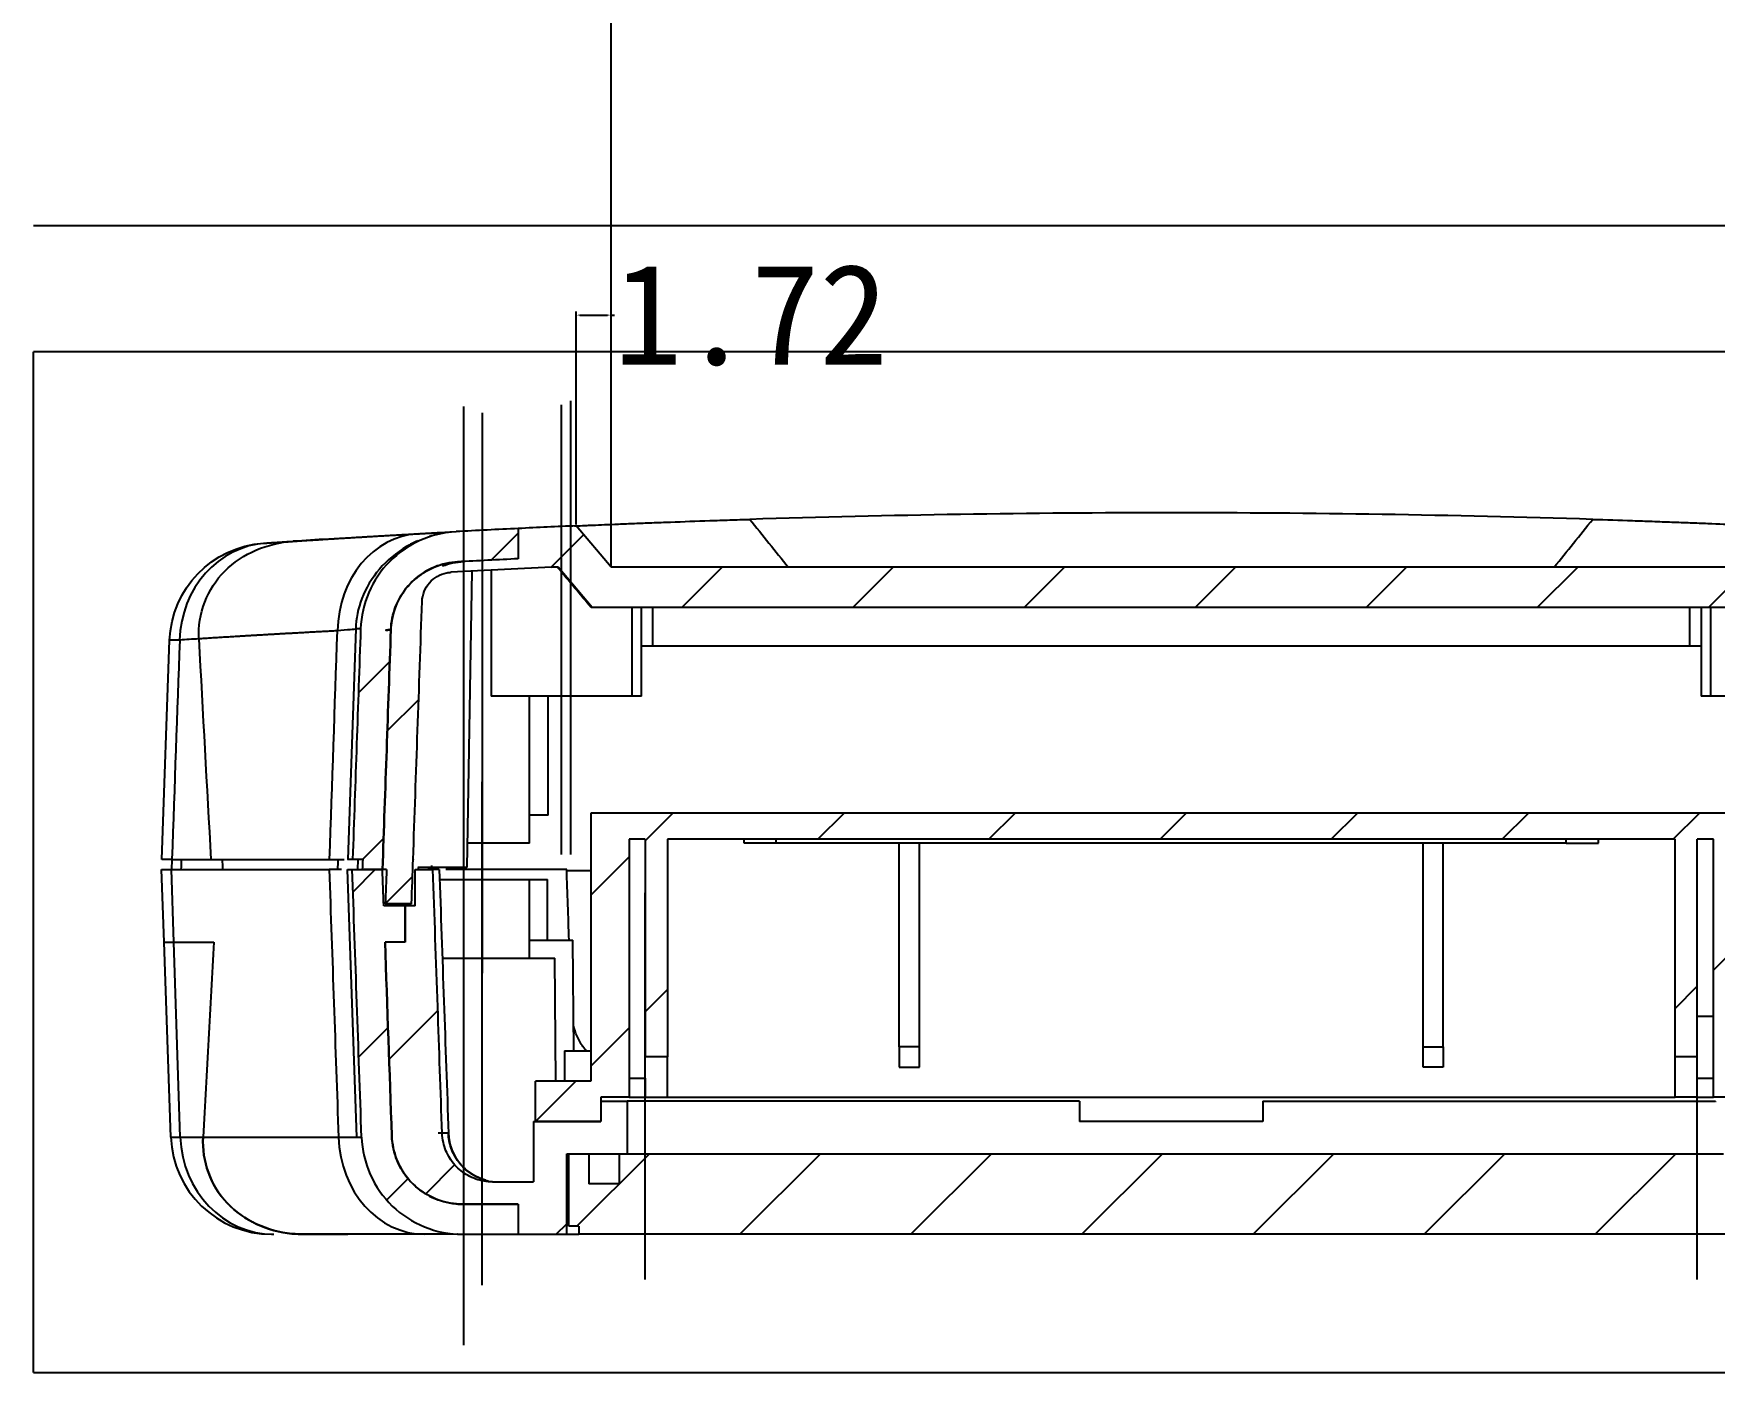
# Model space of a CAD drawing. Header units: inches. Extents: x -850 to 339, y -315 to 884.
# Drawn here: x -615.1 to -531.7, y 347.2 to 413.7 of the extents above; entities that cross this region are included whole.
import ezdxf
from ezdxf.lldxf.tags import DXFTag

# ---------------------------------------------------------------- set-up
doc = ezdxf.new("R2010")
doc.units = ezdxf.units.IN
doc.header["$MEASUREMENT"] = 0
doc.layers.add('1', color=7, linetype='Continuous', true_color=0xffffff)
doc.layers.add('200', color=7, linetype='Continuous', true_color=0xffffff)
tags = doc.linetypes.add('CENTER', pattern=[2, 1.25, -0.25, 0.25, -0.25]).pattern_tags.tags
tags[10:11] = [DXFTag(74, 4), DXFTag(75, 0), DXFTag(340, '0'), DXFTag(46, 0.0), DXFTag(50, 0.0), DXFTag(44, 0.0), DXFTag(45, 0.0)]
tags[8:9] = [DXFTag(74, 4), DXFTag(75, 0), DXFTag(340, '0'), DXFTag(46, 0.0), DXFTag(50, 0.0), DXFTag(44, 0.0), DXFTag(45, 0.0)]
tags[6:7] = [DXFTag(74, 4), DXFTag(75, 0), DXFTag(340, '0'), DXFTag(46, 0.0), DXFTag(50, 0.0), DXFTag(44, 0.0), DXFTag(45, 0.0)]
tags[4:5] = [DXFTag(74, 4), DXFTag(75, 0), DXFTag(340, '0'), DXFTag(46, 0.0), DXFTag(50, 0.0), DXFTag(44, 0.0), DXFTag(45, 0.0)]
doc.dimstyles.get("Standard").update_dxf_attribs({"dimtxt": 5, "dimasz": 0.18, "dimexe": 0.18, "dimexo": 0.0625, "dimgap": 0.09, "dimtad": 0, "dimtih": 1, "dimtoh": 1, "dimzin": 0, "dimdsep": 46, "dimtxsty": 'Standard', "dimcen": 0.09, "dimclrt": 3, "dimadec": 0, "dimazin": 0, "dimtfac": 1, "dimtofl": 0, "dimtmove": 0, "dimatfit": 3, "dimfxl": 0, "dimtolj": 1, "dimtzin": 0, "dimarcsym": 0})

# ---------------------------------------------------------------- blocks, each defined once
blk = doc.blocks.new('HATCH21')
at = {"color": 7}
for p, q in [((257.674, 517.87), (259.021, 519.215)), ((251.087, 511.289), (252.643, 512.843)), ((251.298, 503.019), (252.335, 504.055))]:
    blk.add_line(p, q, dxfattribs=at)
blk = doc.blocks.new('HATCH19')
at = {"color": 7}
for p, q in [((250.819, 501.42), (251.919, 502.519)), ((330.333, 496.044), (331.889, 497.598)), ((251.105, 493.225), (252.556, 494.674)), ((327.33, 484.563), (331.47, 488.699)), ((252.529, 486.166), (253.554, 487.19))]:
    blk.add_line(p, q, dxfattribs=at)
blk = doc.blocks.new('HATCH15')
at = {"color": 7}
for p, q in [((265.321, 503.945), (266.696, 505.319)), ((273.885, 504.019), (275.186, 505.319)), ((282.374, 504.019), (283.675, 505.319)), ((290.864, 504.019), (292.165, 505.319)), ((299.353, 504.019), (300.654, 505.319)), ((307.843, 504.019), (309.144, 505.319)), ((316.332, 504.019), (317.633, 505.319)), ((262.621, 501.248), (264.521, 503.146)), ((318.321, 497.525), (320.221, 499.423)), ((265.321, 495.464), (266.421, 496.563)), ((316.421, 495.626), (317.521, 496.725)), ((262.621, 492.766), (264.521, 494.665)), ((259.871, 490.019), (261.873, 492.019)), ((319.721, 490.442), (321.299, 492.019))]:
    blk.add_line(p, q, dxfattribs=at)
blk = doc.blocks.new('HATCH13')
at = {"color": 7}
for p, q in [((261.921, 484.819), (265.525, 488.419)), ((270.01, 484.419), (274.014, 488.419)), ((278.5, 484.419), (282.504, 488.419)), ((286.989, 484.419), (290.993, 488.419)), ((295.479, 484.419), (299.483, 488.419)), ((303.968, 484.419), (307.972, 488.419)), ((312.458, 484.419), (316.462, 488.419))]:
    blk.add_line(p, q, dxfattribs=at)
blk = doc.blocks.new('HATCH11')
at = {"color": 7}
for p, q in [((327.988, 500.557), (328.935, 501.503)), ((252.611, 493.103), (255.029, 495.519)), ((327.681, 491.769), (330.274, 494.36)), ((318.421, 490.999), (318.441, 491.019)), ((254.425, 486.435), (255.863, 487.871)), ((321.421, 485.515), (323.071, 487.163)), ((260.897, 484.419), (261.421, 484.942))]:
    blk.add_line(p, q, dxfattribs=at)
blk = doc.blocks.new('HATCH9')
at = {"color": 7}
for p, q in [((260.643, 517.512), (262.267, 519.134)), ((318.075, 515.519), (322.079, 519.52)), ((267.137, 515.519), (269.139, 517.519)), ((275.627, 515.519), (277.629, 517.519)), ((284.117, 515.519), (286.119, 517.519)), ((292.606, 515.519), (294.608, 517.519)), ((301.096, 515.519), (303.098, 517.519)), ((309.585, 515.519), (311.587, 517.519)), ((328.001, 516.954), (328.376, 517.329)), ((252.522, 509.4), (254.078, 510.954)), ((328.821, 509.293), (330.272, 510.742)), ((252.423, 500.819), (253.771, 502.166)), ((329.107, 501.098), (330.558, 502.547))]:
    blk.add_line(p, q, dxfattribs=at)
blk = doc.blocks.new('*D112')
at = {"color": 0, "lineweight": -2}
for p, q in [((-586.476, 387.253), (-586.476, 417.286)), ((-586.296, 417.106), (-568.351, 417.106)), ((-531.059, 417.106), (-549.004, 417.106)), ((-530.879, 387.316), (-530.879, 417.286))]:
    blk.add_line(p, q, dxfattribs=at)
at = {"color": 0}
for points in [[(-586.296, 417.136), (-586.296, 417.076), (-586.476, 417.106)], [(-531.059, 417.136), (-531.059, 417.076), (-530.879, 417.106)]]:
    blk.add_solid(points, dxfattribs=at)
at = {"layer": 'Defpoints', "color": 0}
for p in [(-530.879, 417.106), (-586.476, 387.191), (-530.879, 387.253)]:
    blk.add_point(p, dxfattribs=at)
at = {"color": 3, "insert": (-558.677, 417.106), "char_height": 5, "attachment_point": 5}
blk.add_mtext('\\A1;55.60', dxfattribs=at)
blk = doc.blocks.new('*D113')
at = {"color": 0, "lineweight": -2}
for p, q in [((-588.198, 389.305), (-588.198, 399.878)), ((-588.018, 399.698), (-586.656, 399.698)), ((-586.476, 387.253), (-586.476, 399.878)), ((-586.476, 399.698), (-586.296, 399.698))]:
    blk.add_line(p, q, dxfattribs=at)
at = {"color": 0}
for points in [[(-588.018, 399.728), (-588.018, 399.668), (-588.198, 399.698)], [(-586.656, 399.728), (-586.656, 399.668), (-586.476, 399.698)]]:
    blk.add_solid(points, dxfattribs=at)
at = {"layer": 'Defpoints', "color": 0}
for p in [(-586.476, 399.698), (-588.198, 389.242), (-586.476, 387.191)]:
    blk.add_point(p, dxfattribs=at)
at = {"color": 3, "insert": (-579.539, 399.698), "char_height": 5, "attachment_point": 5}
blk.add_mtext('\\A1;1.72', dxfattribs=at)

msp = doc.modelspace()

# ---------------------------------------------------------------- linework, layer by layer
at = {"layer": '1', "color": 251}
for p, q in [((-615.127, 404.137), (-502.227, 404.137)), ((-502.227, 397.88), (-615.127, 397.88)), ((-615.127, 347.241), (-615.127, 397.88)), ((-615.127, 347.241), (-502.227, 347.241))]:
    msp.add_line(p, q, dxfattribs=at)
at = {"layer": '1', "color": 7, "linetype": 'CENTER', "ltscale": 7.500739}
msp.add_line((-588.471, 372.941), (-588.471, 395.443), dxfattribs=at)
at = {"layer": '1', "color": 7, "linetype": 'CENTER', "ltscale": 5.032161}
msp.add_line((-593.777, 359.941), (-593.777, 395.166), dxfattribs=at)
at = {"layer": '1', "color": 7, "linetype": 'CENTER', "ltscale": 3.971563}
msp.add_line((-592.849, 367.041), (-592.849, 394.842), dxfattribs=at)
at = {"layer": '1', "color": 7, "linetype": 'CENTER', "ltscale": 7.434978}
msp.add_line((-588.929, 372.941), (-588.929, 395.246), dxfattribs=at)
at = {"layer": '1', "color": 172}
for p, q in [((-594.165, 388.953), (-594.165, 388.953)), ((-594.086, 387.455), (-594.086, 387.455)), ((-594.086, 387.455), (-594.086, 387.455)), ((-595.85, 385.491), (-595.85, 385.491)), ((-598.9, 384.134), (-598.9, 384.134)), ((-597.4, 384.082), (-597.4, 384.082)), ((-597.4, 384.082), (-597.4, 384.082)), ((-596.297, 372.698), (-596.297, 372.69)), ((-598.854, 358.916), (-598.854, 358.916)), ((-597.354, 358.968), (-597.354, 358.968)), ((-597.354, 358.968), (-597.354, 358.968)), ((-594.856, 359.103), (-594.856, 359.103)), ((-593.855, 355.591), (-593.855, 355.591)), ((-593.855, 355.591), (-593.855, 355.591)), ((-593.855, 354.091), (-593.855, 354.091))]:
    msp.add_line(p, q, dxfattribs=at)
at = {"layer": '1', "color": 7, "linetype": 'CENTER', "ltscale": 4.4223}
msp.add_line((-593.777, 348.585), (-593.777, 379.541), dxfattribs=at)
at = {"layer": '1', "color": 7, "linetype": 'CENTER', "ltscale": 8.323618}
msp.add_line((-592.877, 351.57), (-592.877, 376.541), dxfattribs=at)
at = {"layer": '1', "color": 7, "linetype": 'CENTER', "ltscale": 6.4}
for p, q in [((-584.777, 351.841), (-584.777, 371.041)), ((-532.577, 351.841), (-532.577, 371.041))]:
    msp.add_line(p, q, dxfattribs=at)
at = {"layer": '200', "color": 30}
for p, q in [((-591.077, 389.109), (-591.077, 387.608)), ((-593.787, 387.471), (-593.79, 387.471)), ((-599.143, 384.131), (-599.543, 372.691)), ((-608.777, 372.191), (-608.28, 372.191)), ((-608.652, 368.591), (-608.777, 372.191)), ((-608.28, 372.191), (-600.46, 372.191)), ((-608.163, 368.591), (-608.28, 372.191)), ((-606.326, 372.691), (-600.443, 372.691)), ((-599.849, 372.191), (-600.46, 372.191)), ((-600.443, 372.691), (-599.716, 372.691)), ((-599.561, 372.19), (-599.098, 358.917)), ((-599.317, 372.191), (-597.816, 372.191)), ((-598.799, 372.691), (-599.3, 372.691)), ((-599.046, 372.691), (-599.063, 372.191)), ((-597.816, 372.191), (-598.817, 372.191)), ((-596.692, 370.391), (-597.753, 370.391)), ((-597.472, 370.391), (-597.475, 370.491)), ((-596.692, 368.591), (-596.692, 370.391)), ((-608.652, 368.591), (-608.163, 368.591)), ((-608.163, 368.591), (-606.182, 368.591)), ((-596.692, 368.591), (-597.69, 368.591)), ((-606.721, 358.916), (-599.999, 358.916)), ((-591.077, 355.591), (-593.855, 355.591)), ((-591.077, 355.591), (-591.077, 354.091)), ((-595.718, 354.091), (-601.687, 354.091)), ((-593.855, 354.091), (-591.077, 354.091))]:
    msp.add_line(p, q, dxfattribs=at)
at = {"layer": '200', "color": 9}
for p, q in [((-591.077, 389.109), (-591.077, 387.608)), ((-586.476, 387.191), (-588.198, 389.242)), ((-593.38, 386.991), (-593.636, 372.291)), ((-592.429, 387.04), (-592.429, 380.791)), ((-587.409, 385.191), (-589.095, 387.2)), ((-530.879, 387.191), (-586.476, 387.191)), ((-587.409, 385.191), (-587.466, 385.191)), ((-529.946, 385.191), (-587.409, 385.191)), ((-585.429, 380.791), (-585.429, 385.191)), ((-584.971, 380.791), (-584.971, 385.191)), ((-584.407, 383.291), (-584.407, 385.191)), ((-532.948, 383.291), (-532.948, 385.191)), ((-532.383, 385.191), (-532.383, 380.791)), ((-531.926, 385.191), (-531.926, 380.791)), ((-608.76, 372.691), (-608.38, 383.565)), ((-584.971, 383.291), (-584.407, 383.291)), ((-584.407, 383.291), (-532.948, 383.291)), ((-532.948, 383.291), (-532.383, 383.291)), ((-585.429, 380.791), (-592.429, 380.791)), ((-590.527, 373.491), (-590.527, 380.79)), ((-589.599, 374.891), (-589.599, 380.791)), ((-584.971, 380.791), (-585.429, 380.791)), ((-531.926, 380.791), (-532.383, 380.791)), ((-524.926, 380.791), (-531.926, 380.791)), ((-589.599, 374.891), (-590.527, 374.891)), ((-590.527, 373.491), (-593.616, 373.491)), ((-608.262, 372.691), (-608.76, 372.691)), ((-608.277, 372.191), (-608.26, 372.691)), ((-608.262, 372.691), (-606.326, 372.691)), ((-597.616, 372.191), (-597.816, 372.191)), ((-596.192, 370.391), (-596.192, 372.191)), ((-596.192, 372.191), (-595.313, 372.191)), ((-593.636, 372.291), (-596.061, 372.291)), ((-596.033, 372.191), (-596.03, 372.291)), ((-588.677, 372.191), (-594.671, 372.191)), ((-588.68, 372.138), (-587.477, 372.138)), ((-594.987, 371.691), (-590.527, 371.691)), ((-590.527, 371.691), (-589.627, 371.691)), ((-590.527, 367.791), (-590.527, 371.691)), ((-589.627, 368.691), (-589.627, 371.691)), ((-596.374, 370.491), (-597.675, 370.491)), ((-597.221, 370.491), (-597.221, 370.391)), ((-596.192, 370.391), (-596.692, 370.391)), ((-596.692, 370.391), (-596.692, 368.591)), ((-596.439, 370.491), (-596.439, 370.391)), ((-590.527, 368.691), (-588.368, 368.691)), ((-588.32, 363.19), (-588.368, 368.691)), ((-608.652, 368.591), (-608.163, 368.591)), ((-608.314, 358.916), (-608.652, 368.591)), ((-608.163, 368.591), (-606.182, 368.591)), ((-607.849, 358.916), (-608.163, 368.591)), ((-596.692, 368.591), (-597.69, 368.591)), ((-594.869, 367.791), (-589.268, 367.791)), ((-589.214, 361.691), (-589.268, 367.791)), ((-586.977, 360.691), (-585.677, 360.691)), ((-586.977, 360.691), (-586.977, 359.691)), ((-563.227, 360.691), (-585.677, 360.691)), ((-585.677, 360.691), (-585.677, 358.091)), ((-563.227, 360.691), (-563.227, 359.691)), ((-554.127, 360.691), (-531.677, 360.691)), ((-554.127, 360.691), (-554.127, 359.691)), ((-590.327, 359.691), (-586.977, 359.691)), ((-590.327, 359.691), (-590.327, 356.691)), ((-554.127, 359.691), (-563.227, 359.691)), ((-608.314, 358.916), (-607.849, 358.916)), ((-607.849, 358.916), (-606.721, 358.916)), ((-588.677, 354.091), (-588.677, 358.091)), ((-588.677, 358.091), (-585.677, 358.091)), ((-592.357, 356.691), (-590.327, 356.691)), ((-593.855, 355.591), (-591.077, 355.591)), ((-591.077, 355.591), (-591.077, 354.091)), ((-603.317, 354.091), (-603.207, 354.091)), ((-601.687, 354.091), (-599.537, 354.091)), ((-591.077, 354.091), (-588.677, 354.091)), ((-588.677, 354.091), (-588.077, 354.091))]:
    msp.add_line(p, q, dxfattribs=at)
at = {"layer": '200', "color": 151}
for p, q in [((-587.477, 374.991), (-587.477, 361.691)), ((-529.877, 374.991), (-587.477, 374.991)), ((-584.777, 373.691), (-585.577, 373.691)), ((-585.577, 373.691), (-585.577, 360.891)), ((-584.777, 373.691), (-584.777, 362.891)), ((-533.677, 373.691), (-583.677, 373.691)), ((-583.677, 373.691), (-583.677, 362.891)), ((-579.877, 373.491), (-579.877, 373.691)), ((-578.277, 373.491), (-578.277, 373.691)), ((-539.077, 373.491), (-539.077, 373.691)), ((-537.477, 373.491), (-537.477, 373.691)), ((-533.677, 362.891), (-533.677, 373.691)), ((-532.577, 362.891), (-532.577, 373.691)), ((-531.777, 373.691), (-532.577, 373.691)), ((-531.777, 360.891), (-531.777, 373.691)), ((-578.277, 373.491), (-579.877, 373.491)), ((-539.077, 373.491), (-578.277, 373.491)), ((-572.177, 363.391), (-572.177, 373.491)), ((-571.177, 363.391), (-571.177, 373.491)), ((-546.177, 363.391), (-546.177, 373.491)), ((-545.177, 363.391), (-545.177, 373.491)), ((-539.077, 373.491), (-537.477, 373.491)), ((-531.777, 364.891), (-532.577, 364.891)), ((-588.777, 363.191), (-588.777, 361.691)), ((-588.777, 363.191), (-587.477, 363.191)), ((-584.777, 361.841), (-584.777, 362.891)), ((-583.677, 362.891), (-584.777, 362.891)), ((-583.677, 360.891), (-583.677, 362.891)), ((-572.177, 363.391), (-572.177, 362.391)), ((-571.177, 363.391), (-572.177, 363.391)), ((-571.177, 362.391), (-571.177, 363.391)), ((-546.177, 363.391), (-545.177, 363.391)), ((-546.177, 362.391), (-546.177, 363.391)), ((-545.177, 363.391), (-545.177, 362.391)), ((-533.677, 360.891), (-533.677, 362.891)), ((-532.577, 362.891), (-533.677, 362.891)), ((-532.577, 361.841), (-532.577, 362.891)), ((-572.177, 362.391), (-571.177, 362.391)), ((-545.177, 362.391), (-546.177, 362.391)), ((-590.227, 359.691), (-590.227, 361.691)), ((-587.477, 361.691), (-590.227, 361.691)), ((-585.577, 361.841), (-584.777, 361.841)), ((-584.777, 361.841), (-584.777, 360.891)), ((-532.577, 360.891), (-532.577, 361.841)), ((-532.577, 361.841), (-531.777, 361.841)), ((-585.577, 360.891), (-586.977, 360.891)), ((-586.977, 360.891), (-586.977, 359.691)), ((-585.577, 360.891), (-584.777, 360.891)), ((-584.777, 360.891), (-583.677, 360.891)), ((-583.677, 360.891), (-533.678, 360.891)), ((-532.577, 360.891), (-533.677, 360.891)), ((-532.577, 360.891), (-531.777, 360.891)), ((-530.377, 360.891), (-531.777, 360.891)), ((-586.977, 359.691), (-590.227, 359.691))]:
    msp.add_line(p, q, dxfattribs=at)
at = {"layer": '200', "color": 252}
for p, q in [((-588.577, 358.091), (-587.577, 358.091)), ((-588.577, 354.491), (-588.577, 358.091)), ((-587.577, 358.091), (-587.577, 356.591)), ((-586.077, 358.091), (-586.077, 356.591)), ((-586.077, 358.091), (-531.277, 358.091)), ((-586.077, 356.591), (-587.577, 356.591)), ((-588.077, 354.491), (-588.577, 354.491)), ((-588.077, 354.491), (-588.077, 354.091)), ((-529.277, 354.091), (-588.077, 354.091))]:
    msp.add_line(p, q, dxfattribs=at)
at = {"layer": '200', "color": 30}
for radius, start, end in [(672.129, 92.762974, 93.026583), (670.629, 92.769159, 93.026585)]:
    msp.add_arc((-558.677, -282.238), radius, start, end, dxfattribs=at)
at = {"layer": '200', "color": 9}
for centre, radius, start, end in [((-558.677, -282.238), 672.129, 92.517274, 92.762974), ((-558.677, -282.238), 670.129, 92.6016, 93.058308), ((-558.677, -282.238), 670.629, 92.769159, 93.026585), ((-603.317, 359.091), 5, 182, 270)]:
    msp.add_arc(centre, radius, start, end, dxfattribs=at)
at = {"layer": '200', "color": 9, "extrusion": (0, 0, -1)}
msp.add_arc((603.383, 383.391), 5, 2, 86.1576, dxfattribs=at)
at = {"layer": '200', "color": 30}
for centre, major_axis, ratio, start_param, end_param in [((-595.768, 383.859), (0.278, -4.992), 0.856005, 3.141593, 4.629839), ((-506.692, 503.67), (0, 492.917), 0.209668, 1.816789, 1.83975), ((-505.618, 505.495), (0.303, 493.343), 0.210638, 1.84348, 1.844532), ((-506.692, 237.251), (0, 492.349), 0.209668, 1.300765, 1.321098), ((-595.718, 359.091), (0, -5), 0.856808, 4.747296, 6.283185)]:
    msp.add_ellipse(centre, major_axis=major_axis, ratio=ratio, start_param=start_param, end_param=end_param, dxfattribs=at)
at = {"layer": '200', "color": 9}
for centre, major_axis, ratio, start_param, end_param in [((-603.24, 383.401), (0.334, -4.989), 0.928004, 3.141593, 4.615424), ((-558.658, -282.543), (-42.784, 671.071), 0.999773, 6.281807, 6.284396), ((-588.929, 386.86), (-3.5, 4.171), 0.009651, 4.292612, 4.78541), ((-506.692, 503.67), (0, 492.917), 0.209668, 1.816789, 1.83975), ((-505.618, 505.495), (0.303, 493.343), 0.210638, 1.84348, 1.844532), ((-506.692, 237.251), (0, 492.349), 0.209668, 1.300765, 1.321098), ((-603.207, 359.091), (0, 5), 0.928888, 1.605703, 3.141593), ((-592.043, 359.191), (0, 2.5), 0.999813, 1.605703, 2.931176)]:
    msp.add_ellipse(centre, major_axis=major_axis, ratio=ratio, start_param=start_param, end_param=end_param, dxfattribs=at)
for points, knots in [([(-588.295, 389.238), (-588.177, 389.243), (-588.043, 389.249), (-587.818, 389.259), (-587.739, 389.262), (-587.573, 389.269), (-587.485, 389.273), (-587.209, 389.285), (-587.01, 389.293), (-586.579, 389.311), (-586.348, 389.321), (-585.974, 389.336), (-585.845, 389.341), (-585.581, 389.352), (-585.445, 389.357), (-585.032, 389.374), (-584.745, 389.385), (-584.299, 389.402), (-584.148, 389.408), (-583.84, 389.419), (-583.683, 389.425), (-582.891, 389.455), (-582.242, 389.478), (-581.416, 389.506), (-581.25, 389.511), (-580.918, 389.523), (-580.752, 389.528), (-580.255, 389.544), (-579.924, 389.555), (-579.594, 389.565)], [0, 0, 0, 0, 0.091962, 0.091962, 0.137364, 0.137364, 0.182765, 0.182765, 0.273569, 0.273569, 0.364373, 0.364373, 0.409775, 0.409775, 0.455177, 0.455177, 0.545981, 0.545981, 0.591383, 0.591383, 0.636785, 0.636785, 0.818392, 0.818392, 0.863794, 0.863794, 0.909196, 0.909196, 1, 1, 1, 1]), ([(-537.76, 389.565), (-541.247, 389.674), (-544.733, 389.755), (-551.705, 389.863), (-558.677, 389.918), (-565.65, 389.863), (-572.622, 389.755), (-576.108, 389.674), (-579.594, 389.565)], [0, 0, 0, 0, 0.25, 0.25, 0.5, 0.75, 0.75, 1, 1, 1, 1]), ([(-537.76, 389.565), (-537.101, 389.545), (-536.443, 389.523), (-535.46, 389.49), (-535.133, 389.478), (-534.644, 389.461), (-534.481, 389.455), (-534.159, 389.443), (-534, 389.437), (-533.529, 389.42), (-533.222, 389.408), (-532.774, 389.391), (-532.627, 389.386), (-532.337, 389.374), (-532.194, 389.369), (-531.499, 389.341), (-531.005, 389.321), (-530.46, 389.298), (-530.355, 389.294), (-530.154, 389.285), (-530.058, 389.281), (-529.783, 389.269), (-529.617, 389.262), (-529.393, 389.252), (-529.322, 389.249), (-529.187, 389.243), (-529.124, 389.241), (-528.947, 389.233), (-528.845, 389.228), (-528.582, 389.217), (-528.463, 389.211), (-528.371, 389.207), (-528.356, 389.206), (-528.343, 389.206)], [0, 0, 0, 0, 0.137834, 0.137834, 0.20675, 0.20675, 0.241209, 0.241209, 0.275667, 0.275667, 0.344584, 0.344584, 0.379042, 0.379042, 0.413501, 0.413501, 0.551334, 0.551334, 0.585793, 0.585793, 0.620251, 0.620251, 0.689168, 0.689168, 0.723626, 0.723626, 0.758085, 0.758085, 0.827001, 0.827001, 0.964835, 0.964835, 1, 1, 1, 1]), ([(-603.718, 388.38), (-603.698, 388.381), (-603.681, 388.382), (-603.655, 388.384), (-603.619, 388.386), (-603.589, 388.388), (-603.574, 388.389)], [0, 0, 0, 0, 0.49903, 0.663657, 0.830426, 1, 1, 1, 1]), ([(-603.574, 388.389), (-603.514, 388.393), (-603.392, 388.402), (-603.208, 388.414), (-603.022, 388.426), (-602.833, 388.439), (-602.643, 388.451), (-602.45, 388.464), (-602.32, 388.472), (-602.255, 388.476)], [0, 0, 0, 0, 0.142843, 0.285685, 0.42853, 0.571381, 0.714241, 0.857113, 1, 1, 1, 1]), ([(-600.276, 388.602), (-600.284, 388.602), (-600.269, 388.602), (-600.292, 388.601), (-600.254, 388.603), (-600.231, 388.605), (-600.15, 388.61), (-600.092, 388.613), (-600.018, 388.618)], [0, 0, 0, 0, 0.414662, 0.674812, 0.869925, 0.934962, 0.934962, 1, 1, 1, 1]), ([(-594.086, 387.455), (-594.478, 387.434), (-594.871, 387.346), (-595.233, 387.197), (-595.596, 387.048), (-595.938, 386.834), (-596.23, 386.573), (-596.523, 386.313), (-596.775, 385.998), (-596.965, 385.655), (-597.154, 385.312), (-597.288, 384.932), (-597.353, 384.546), (-597.379, 384.393), (-597.395, 384.237), (-597.4, 384.082)], [0, 0, 0, 0, 0.227748, 0.227748, 0.227748, 0.455498, 0.455498, 0.455498, 0.683209, 0.683209, 0.683209, 0.910837, 0.910837, 0.910837, 1, 1, 1, 1]), ([(-595.85, 385.491), (-595.844, 385.658), (-595.809, 385.827), (-595.748, 385.984), (-595.687, 386.14), (-595.598, 386.288), (-595.489, 386.415), (-595.379, 386.543), (-595.246, 386.653), (-595.101, 386.737), (-594.956, 386.821), (-594.794, 386.881), (-594.629, 386.912), (-594.563, 386.925), (-594.497, 386.933), (-594.43, 386.936)], [0, 0, 0, 0, 0.22762, 0.22762, 0.22762, 0.455238, 0.455238, 0.455238, 0.682902, 0.682902, 0.682902, 0.910652, 0.910652, 0.910652, 1, 1, 1, 1]), ([(-607.88, 383.575), (-608.026, 383.574), (-608.316, 383.572), (-608.359, 383.568), (-608.38, 383.565)], [0, 0, 0, 0, 0.50225, 1, 1, 1, 1]), ([(-595.001, 372.191), (-595.155, 372.191), (-595.413, 372.191), (-595.618, 372.191), (-595.54, 372.191), (-595.334, 372.191)], [0, 0, 0, 0, 0.503312, 0.503312, 1, 1, 1, 1]), ([(-594.856, 359.103), (-594.929, 361.195), (-595.002, 363.286), (-595.075, 365.378), (-595.155, 367.649), (-595.234, 369.92), (-595.313, 372.191)], [0, 0, 0, 0, 0.479431, 0.479431, 0.479431, 1, 1, 1, 1]), ([(-587.675, 363.162), (-587.743, 363.24), (-587.807, 363.322), (-587.924, 363.489), (-587.978, 363.574), (-588.076, 363.747), (-588.121, 363.835), (-588.236, 364.094), (-588.297, 364.269), (-588.341, 364.449)], [0, 0, 0, 0, 0.213712, 0.213712, 0.41715, 0.41715, 0.620588, 0.620588, 1, 1, 1, 1]), ([(-606.721, 358.916), (-606.785, 357.718), (-606.347, 356.517), (-604.703, 354.774), (-603.529, 354.244), (-602.31, 354.12)], [0, 0, 0, 0, 0.5, 0.5, 1, 1, 1, 1]), ([(-597.354, 358.968), (-597.34, 358.577), (-597.259, 358.183), (-597.116, 357.818), (-596.974, 357.453), (-596.767, 357.108), (-596.511, 356.811), (-596.256, 356.514), (-595.946, 356.256), (-595.607, 356.06), (-595.268, 355.864), (-594.89, 355.724), (-594.505, 355.651), (-594.291, 355.611), (-594.072, 355.591), (-593.855, 355.591)], [0, 0, 0, 0, 0.219733, 0.219733, 0.219733, 0.439464, 0.439464, 0.439464, 0.659236, 0.659236, 0.659236, 0.879088, 0.879088, 0.879088, 1, 1, 1, 1]), ([(-594.541, 359.103), (-594.614, 359.103), (-594.693, 359.103), (-594.879, 359.103), (-594.985, 359.103), (-595.05, 359.103), (-595.055, 359.103), (-595.06, 359.103)], [0, 0, 0, 0, 0.475088, 0.475088, 0.950175, 0.950175, 1, 1, 1, 1]), ([(-592.357, 356.691), (-592.637, 356.691), (-592.921, 356.739), (-593.185, 356.832), (-593.449, 356.924), (-593.701, 357.064), (-593.92, 357.239), (-594.138, 357.414), (-594.33, 357.629), (-594.478, 357.866), (-594.626, 358.103), (-594.736, 358.37), (-594.797, 358.643), (-594.831, 358.794), (-594.851, 358.949), (-594.856, 359.103)], [0, 0, 0, 0, 0.219938, 0.219938, 0.219938, 0.439878, 0.439878, 0.439878, 0.65978, 0.65978, 0.65978, 0.879601, 0.879601, 0.879601, 1, 1, 1, 1]), ([(-592.708, 356.781), (-592.971, 356.855), (-593.453, 357.076), (-594.059, 357.637), (-594.442, 358.346), (-594.541, 358.847), (-594.555, 359.102)], [0, 0, 0, 0, 0.253097, 0.5122, 0.764782, 1, 1, 1, 1]), ([(-594.074, 355.591), (-594.044, 355.591), (-593.992, 355.591), (-593.899, 355.591), (-593.878, 355.591), (-593.855, 355.591)], [0, 0, 0, 0, 0.782812, 0.782812, 1, 1, 1, 1])]:
    msp.add_open_spline(points, degree=3, knots=knots, dxfattribs=at)
for points in [[(-579.594, 389.565), (-578.956, 388.774), (-578.319, 387.982), (-577.681, 387.191)], [(-539.674, 387.191), (-539.036, 387.982), (-538.398, 388.774), (-537.76, 389.565)], [(-595.435, 388.885), (-595.319, 388.891), (-595.203, 388.897), (-595.087, 388.904)], [(-600.517, 388.587), (-600.365, 388.597), (-600.211, 388.606), (-600.054, 388.616)], [(-594.681, 387.371), (-594.769, 387.351), (-594.855, 387.329), (-594.939, 387.306)], [(-596.297, 372.69), (-596.148, 376.957), (-595.999, 381.224), (-595.85, 385.491)], [(-597.4, 384.082), (-597.539, 380.118), (-597.677, 376.154), (-597.816, 372.191)], [(-607.88, 383.575), (-608.008, 379.947), (-608.135, 376.319), (-608.262, 372.691)], [(-606.93, 383.635), (-607.247, 383.615), (-607.564, 383.595), (-607.88, 383.575)], [(-607.798, 372.691), (-607.803, 372.524), (-607.809, 372.357), (-607.815, 372.191)], [(-597.616, 372.191), (-597.635, 371.624), (-597.655, 371.057), (-597.675, 370.491)], [(-596.374, 370.491), (-596.348, 371.226), (-596.322, 371.962), (-596.297, 372.698)], [(-595.379, 372.192), (-595.377, 372.257), (-595.374, 372.323), (-595.372, 372.388)], [(-595.001, 372.191), (-594.847, 367.828), (-594.694, 363.466), (-594.541, 359.103)], [(-588.555, 368.691), (-588.596, 369.857), (-588.637, 371.024), (-588.677, 372.191)], [(-597.69, 368.591), (-597.578, 365.383), (-597.466, 362.176), (-597.354, 358.968)], [(-602.31, 354.12), (-602.1, 354.099), (-601.893, 354.091), (-601.687, 354.091)]]:
    msp.add_open_spline(points, degree=3, dxfattribs=at)
at = {"layer": '200', "color": 30}
for points, degree, knots in [([(-602.255, 388.476), (-602.185, 388.481), (-602.045, 388.49), (-601.833, 388.504), (-601.618, 388.518), (-601.401, 388.531), (-601.182, 388.545), (-600.96, 388.559), (-600.736, 388.573), (-600.51, 388.588), (-600.281, 388.602), (-600.051, 388.616), (-599.818, 388.63), (-599.582, 388.645), (-599.345, 388.659), (-599.105, 388.674), (-598.862, 388.688), (-598.618, 388.703), (-598.371, 388.718), (-598.122, 388.732), (-597.87, 388.747), (-597.617, 388.762), (-597.361, 388.777), (-597.102, 388.791), (-596.842, 388.806), (-596.579, 388.821), (-596.314, 388.836), (-596.135, 388.846), (-596.046, 388.851)], 3, [0, 0, 0, 0, 0.038482, 0.076955, 0.115419, 0.153876, 0.192327, 0.230772, 0.269213, 0.30765, 0.346085, 0.384518, 0.42295, 0.461382, 0.499816, 0.538252, 0.576691, 0.615134, 0.653582, 0.692036, 0.730498, 0.768967, 0.807444, 0.845932, 0.884431, 0.922941, 0.961464, 1, 1, 1, 1]), ([(-594.165, 388.953), (-595.411, 388.887), (-596.602, 388.346), (-598.335, 386.583), (-598.857, 385.38), (-598.9, 384.134)], 3, [0, 0, 0, 0, 0.5, 0.5, 1, 1, 1, 1]), ([(-596.046, 388.851), (-596.013, 388.853), (-595.947, 388.857), (-595.851, 388.862), (-595.756, 388.867), (-595.665, 388.872), (-595.575, 388.877), (-595.487, 388.882), (-595.402, 388.887), (-595.318, 388.891), (-595.237, 388.896), (-595.158, 388.9), (-594.968, 388.91), (-594.692, 388.925), (-594.485, 388.936), (-594.394, 388.941)], 3, [0, 0, 0, 0, 0.045557, 0.091088, 0.1366, 0.182101, 0.227598, 0.273099, 0.318612, 0.364144, 0.409703, 0.455296, 0.500931, 0.750395, 1, 1, 1, 1]), ([(-606.93, 383.635), (-606.996, 384.878), (-606.514, 386.121), (-604.761, 387.882), (-603.523, 388.394), (-602.255, 388.476)], 3, [0, 0, 0, 0, 0.5, 0.5, 1, 1, 1, 1]), ([(-596.067, 388.495), (-596.258, 388.412), (-596.956, 388.055), (-598.059, 387.152), (-598.925, 385.647), (-599.133, 384.642), (-599.146, 384.121)], 3, [0, 0, 0, 0, 0.108024, 0.406129, 0.704069, 1, 1, 1, 1]), ([(-597.4, 384.082), (-597.387, 384.473), (-597.305, 384.868), (-597.163, 385.233), (-597.02, 385.598), (-596.813, 385.943), (-596.558, 386.24), (-596.303, 386.537), (-595.993, 386.794), (-595.653, 386.99), (-595.314, 387.186), (-594.936, 387.326), (-594.551, 387.399), (-594.398, 387.428), (-594.242, 387.447), (-594.086, 387.455)], 3, [0, 0, 0, 0, 0.227545, 0.227545, 0.227545, 0.455087, 0.455087, 0.455087, 0.682675, 0.682675, 0.682675, 0.910349, 0.910349, 0.910349, 1, 1, 1, 1]), ([(-600.05, 384.033), (-600.141, 384.028), (-600.322, 384.019), (-600.589, 384.004), (-600.851, 383.99), (-601.109, 383.976), (-601.361, 383.962), (-601.609, 383.949), (-601.851, 383.935), (-602.089, 383.922), (-602.322, 383.909), (-602.551, 383.896), (-602.775, 383.884), (-602.994, 383.871), (-603.209, 383.859), (-603.42, 383.847), (-603.626, 383.835), (-603.828, 383.823), (-604.026, 383.812), (-604.22, 383.8), (-604.409, 383.789), (-604.595, 383.778), (-604.776, 383.767), (-604.954, 383.757), (-605.127, 383.746), (-605.297, 383.736), (-605.463, 383.726), (-605.626, 383.716), (-605.785, 383.706), (-605.94, 383.697), (-606.091, 383.687), (-606.24, 383.678), (-606.384, 383.669), (-606.526, 383.66), (-606.664, 383.652), (-606.798, 383.643), (-606.887, 383.638), (-606.93, 383.635)], 3, [0, 0, 0, 0, 0.035083, 0.069783, 0.1041, 0.138034, 0.171585, 0.204753, 0.237538, 0.26994, 0.301959, 0.333595, 0.364848, 0.395718, 0.426205, 0.456309, 0.48603, 0.515368, 0.544322, 0.572894, 0.601083, 0.628888, 0.656311, 0.68335, 0.710006, 0.736279, 0.76217, 0.787677, 0.812801, 0.837541, 0.861899, 0.885874, 0.909465, 0.932674, 0.955499, 0.977941, 1, 1, 1, 1]), ([(-599.09, 384.119), (-599.182, 384.111), (-599.451, 384.088), (-599.824, 384.054), (-600.05, 384.033)], 3, [0, 0, 0, 0, 0.396961, 1, 1, 1, 1]), ([(-598.9, 384.134), (-598.922, 384.133), (-599.067, 384.126), (-599.14, 384.128), (-599.144, 384.131)], 3, [0, 0, 0, 0, 0.144645, 1, 1, 1, 1]), ([(-599.3, 372.691), (-599.375, 372.691), (-599.445, 372.691), (-599.528, 372.691), (-599.544, 372.691), (-599.548, 372.691)], 3, [0, 0, 0, 0, 0.552455, 0.552455, 1, 1, 1, 1]), ([(-602.31, 354.12), (-603.53, 354.244), (-604.69, 354.763), (-606.352, 356.52), (-606.785, 357.716), (-606.721, 358.916)], 3, [0, 0, 0, 0, 0.5, 0.5, 1, 1, 1, 1]), ([(-599.999, 358.916), (-599.774, 358.914), (-599.402, 358.911), (-599.134, 358.909), (-599.042, 358.909)], 3, [0, 0, 0, 0, 0.606178, 1, 1, 1, 1]), ([(-599.097, 358.917), (-599.086, 358.917), (-599.03, 358.916), (-598.946, 358.916), (-598.878, 358.916), (-598.854, 358.916)], 3, [0, 0, 0, 0, 0.548205, 0.848286, 1, 1, 1, 1]), ([(-598.854, 358.916), (-598.809, 357.625), (-598.249, 356.382), (-596.412, 354.608), (-595.146, 354.091), (-593.855, 354.091)], 3, [0, 0, 0, 0, 0.5, 0.5, 1, 1, 1, 1]), ([(-593.855, 355.591), (-594.247, 355.591), (-594.644, 355.658), (-595.014, 355.788), (-595.384, 355.918), (-595.737, 356.113), (-596.043, 356.358), (-596.349, 356.603), (-596.617, 356.904), (-596.824, 357.236), (-597.032, 357.569), (-597.185, 357.941), (-597.271, 358.324), (-597.319, 358.535), (-597.346, 358.752), (-597.354, 358.968)], 3, [0, 0, 0, 0, 0.219937, 0.219937, 0.219937, 0.439877, 0.439877, 0.439877, 0.659778, 0.659778, 0.659778, 0.879599, 0.879599, 0.879599, 1, 1, 1, 1]), ([(-594.313, 354.091), (-594.511, 354.091), (-594.762, 354.091), (-595.174, 354.091), (-595.718, 354.091)], 2, [0, 0, 0, 0.379003, 0.379003, 1, 1, 1]), ([(-594.072, 354.091), (-594.082, 354.091), (-594.089, 354.091), (-594.127, 354.091), (-594.056, 354.091), (-594.023, 354.091), (-593.959, 354.091), (-593.92, 354.091), (-593.855, 354.091)], 2, [0, 0, 0, 0.087846, 0.087846, 0.561421, 0.561421, 0.798208, 0.798208, 1, 1, 1])]:
    msp.add_open_spline(points, degree=degree, knots=knots, dxfattribs=at)
for points in [[(-595.018, 388.832), (-595.177, 388.798), (-595.333, 388.757), (-595.485, 388.711)], [(-594.834, 387.253), (-594.506, 387.376), (-594.16, 387.447), (-593.789, 387.471)], [(-600.443, 372.691), (-600.312, 376.471), (-600.181, 380.252), (-600.05, 384.033)], [(-598.9, 384.134), (-599.033, 380.32), (-599.167, 376.505), (-599.3, 372.691)], [(-597.816, 372.191), (-597.677, 376.154), (-597.539, 380.118), (-597.4, 384.082)], [(-600.46, 372.191), (-600.306, 367.766), (-600.153, 363.341), (-599.999, 358.916)], [(-600.031, 372.191), (-600.026, 372.357), (-600.02, 372.524), (-600.014, 372.691)], [(-599.558, 372.191), (-599.565, 372.191), (-599.475, 372.191), (-599.317, 372.191)], [(-598.854, 358.916), (-599.008, 363.341), (-599.163, 367.766), (-599.317, 372.191)], [(-598.799, 372.691), (-598.805, 372.524), (-598.811, 372.357), (-598.817, 372.191)], [(-597.753, 370.391), (-597.774, 370.991), (-597.795, 371.591), (-597.816, 372.191)], [(-597.354, 358.968), (-597.466, 362.176), (-597.578, 365.383), (-597.69, 368.591)], [(-601.687, 354.091), (-601.893, 354.091), (-602.1, 354.099), (-602.31, 354.12)]]:
    msp.add_open_spline(points, degree=3, dxfattribs=at)
at = {"layer": '200', "color": 9}
msp.add_rational_spline([(-597.451, 384.079), (-597.509, 384.076), (-597.562, 384.074), (-597.702, 384.066), (-597.639, 384.07), (-597.438, 384.08), (-597.42, 384.081), (-597.4, 384.082)], [0.999999907683, 0.999999907693, 0.999999907703, 0.99999990773, 0.999999907718, 0.99999990768, 0.999999907677, 0.999999907673], degree=3, knots=[0, 0, 0, 0, 0.224685, 0.224685, 0.933883, 0.933883, 1, 1, 1, 1], dxfattribs=at)

# ---------------------------------------------------------------- block references
at = {"layer": '200', "color": 7}
for name in ['HATCH21', 'HATCH9', 'HATCH15', 'HATCH19', 'HATCH11', 'HATCH13']:
    msp.add_blockref(name, (-850.098, -130.329), dxfattribs=at)

# ---------------------------------------------------------------- dimensions: what is measured, and where the dimension line sits
at = {"color": 1}
for base, p1, p2, picture, middle in [((-530.879, 417.106), (-586.476, 387.191), (-530.879, 387.253), '*D112', (-558.677, 417.106)), ((-586.476, 399.698), (-588.198, 389.242), (-586.476, 387.191), '*D113', (-579.539, 399.698))]:
    dim = msp.add_linear_dim(base=base, p1=p1, p2=p2, dimstyle='Standard', dxfattribs=at)
    dim.commit()
    dim.dimension.update_dxf_attribs({"geometry": picture, "text_midpoint": middle})

doc.saveas('drawing.dxf')
